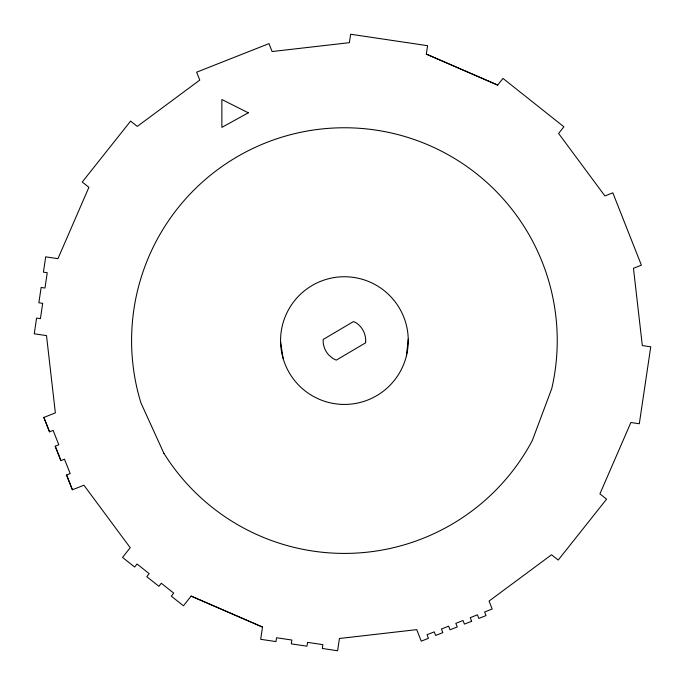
<?xml version="1.0" encoding="UTF-8"?>
<svg xmlns="http://www.w3.org/2000/svg" width="685" height="685" viewBox="0 0 685 685"><rect width="100%" height="100%" fill="white"/><g stroke="black" fill="none" stroke-linecap="round" stroke-linejoin="round"><path stroke-width="1.03" d="M406.436 355.755A63.851 63.851 0 0 0 326.539 279.292A63.851 63.851 0 0 0 300.27 386.717A63.851 63.851 0 0 0 406.436 355.755L408.243 339.186M471.648 621.269L470.227 617.664L477.419 614.822L478.841 618.427L486.042 615.575L484.62 611.979L492.181 608.991L489.056 601.07L551.545 554.764L558.215 560.065L606.593 499.151L599.923 493.851L630.885 422.499L639.31 423.758L650.75 346.815L642.324 345.565L633.462 268.289L641.383 265.163L612.827 192.819L604.906 195.944L558.592 133.447L563.883 126.785L502.978 78.407L497.687 85.077L426.327 54.115L427.586 45.689L350.651 34.25L349.393 42.675L272.116 51.538L268.991 43.617L196.646 72.182L199.772 80.102L137.283 126.408L130.612 121.108L82.234 182.022L88.904 187.322L57.942 258.673L45.689 256.841L43.42 272.15L47.248 272.724L44.97 288.034L41.143 287.46L38.865 302.77L42.693 303.344L40.415 318.653L36.588 318.08L34.25 333.783L46.503 335.607L55.365 412.884L43.849 417.43L49.526 431.824L53.13 430.403L58.807 444.796L55.211 446.218L60.897 460.62L64.493 459.19L70.178 473.592L66.573 475.013L72.404 489.775L83.921 485.228L130.236 547.726L122.538 557.419L134.654 567.043L137.06 564.012L149.176 573.636L146.77 576.667L158.894 586.3L161.3 583.26L173.725 593.133L171.319 596.164L183.443 605.797L191.141 596.096L262.501 627.058L260.677 639.31L275.986 641.588L276.552 637.752L291.861 640.03L291.296 643.866L306.991 646.195L307.556 642.367L322.866 644.636L322.301 648.472L337.611 650.75L339.435 638.497L416.711 629.635L421.258 641.16L428.45 638.317L427.029 634.712L434.23 631.87L435.651 635.474L442.853 632.623L441.431 629.027L448.624 626.184L450.054 629.789L457.246 626.946L455.825 623.341L463.026 620.507L464.447 624.103L471.64 621.261M426.335 54.115L497.687 85.077M191.141 596.096L262.492 627.058M163.903 453.333L140.879 402.771A212.821 212.821 0 0 1 337.029 127.889A212.821 212.821 0 0 1 551.776 388.498L532.305 440.541A212.821 212.821 0 0 1 163.903 453.324M43.849 417.422L49.526 431.824M55.211 446.218L60.897 460.611M66.582 475.013L72.404 489.775M280.585 341.995L283.119 358.469M365.67 341.704L365.576 342.851L336.241 360.147L332.816 358.435L328.594 354.83A21.286 21.286 0 0 1 323.157 339.469L353.503 321.548L356.012 322.746A21.286 21.286 0 0 1 365.67 341.704M248.295 112.802L221.871 127.384L221.871 99.522L248.295 112.802"/></g></svg>
